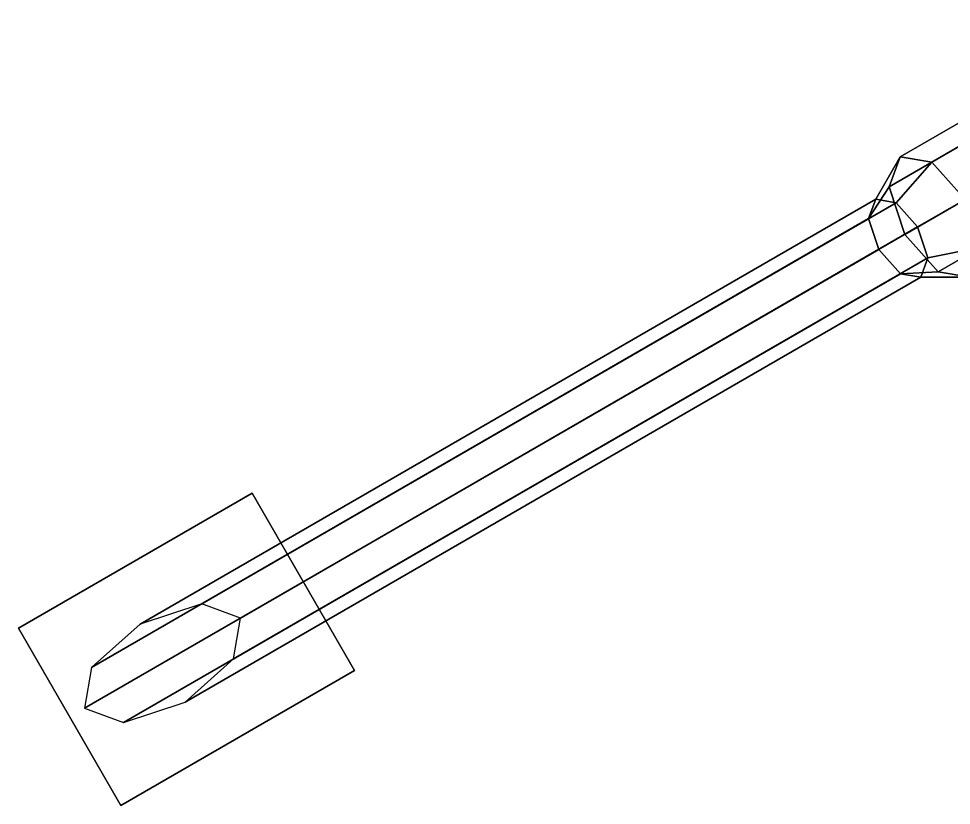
# Model space of a CAD drawing. Header units: millimetres. Extents: x -3 to 3, y -68 to 53.
# Drawn here: x -3.234 to -0.952, y -5.212 to -3.288 of the extents above; entities that cross this region are included whole.
import ezdxf

# ---------------------------------------------------------------- set-up
doc = ezdxf.new("R2010")
doc.units = ezdxf.units.MM
doc.layers.add('stand', color=3, linetype='Continuous')

msp = doc.modelspace()

# ---------------------------------------------------------------- linework, layer by layer
at = {"layer": 'stand'}
for points in [[(-1.077, -3.6255, 46.67), (-1.1042, -3.6987, 46.7741), (-0.5192, -3.3609, 47.1641), (-0.492, -3.2878, 47.06)], [(-1.0001, -3.6386, 46.5659), (-1.077, -3.6255, 46.67), (-0.492, -3.2878, 47.06), (-0.4151, -3.3008, 46.9559)], [(-0.9184, -3.7302, 46.5228), (-1.0001, -3.6386, 46.5659), (-0.4151, -3.3008, 46.9559), (-0.3334, -3.3925, 46.9128)], [(-1.1042, -3.6987, 46.7741), (-1.0656, -3.8152, 46.8172), (-0.4806, -3.4775, 47.2072), (-0.5192, -3.3609, 47.1641)], [(-1.0656, -3.8152, 46.8172), (-0.984, -3.9069, 46.7741), (-0.399, -3.5692, 47.1641), (-0.4806, -3.4775, 47.2072)], [(-0.984, -3.9069, 46.7741), (-0.907, -3.92, 46.67), (-0.322, -3.5822, 47.06), (-0.399, -3.5692, 47.1641)], [(-1.1042, -3.6987, 46.7741), (-1.077, -3.6255, 46.67), (-1.137, -3.7294, 46.61), (-1.1546, -3.7768, 46.6774)], [(-1.077, -3.6255, 46.67), (-1.0001, -3.6386, 46.5659), (-1.0872, -3.7379, 46.5426), (-1.137, -3.7294, 46.61)], [(-1.0001, -3.6386, 46.5659), (-0.9184, -3.7302, 46.5228), (-1.0344, -3.7972, 46.5147), (-1.0872, -3.7379, 46.5426)], [(-1.0656, -3.8152, 46.8172), (-1.1042, -3.6987, 46.7741), (-1.1546, -3.7768, 46.6774), (-1.1297, -3.8522, 46.7053)], [(-2.937, -4.7687, 45.41), (-3.0556, -4.8744, 45.41), (-1.1546, -3.7768, 46.6774), (-1.137, -3.7294, 46.61)], [(-2.7862, -4.7188, 45.41), (-2.937, -4.7687, 45.41), (-1.137, -3.7294, 46.61), (-1.0872, -3.7379, 46.5426)], [(-2.6915, -4.7539, 45.41), (-2.7862, -4.7188, 45.41), (-1.0872, -3.7379, 46.5426), (-1.0344, -3.7972, 46.5147)], [(-0.9184, -3.7302, 46.5228), (-0.8799, -3.8468, 46.5659), (-1.0095, -3.8726, 46.5426), (-1.0344, -3.7972, 46.5147)], [(-3.0556, -4.8744, 45.41), (-3.0726, -4.9739, 45.41), (-1.1297, -3.8522, 46.7053), (-1.1546, -3.7768, 46.6774)], [(-2.7084, -4.8535, 45.41), (-2.6915, -4.7539, 45.41), (-1.0344, -3.7972, 46.5147), (-1.0095, -3.8726, 46.5426)], [(-0.984, -3.9069, 46.7741), (-1.0656, -3.8152, 46.8172), (-1.1297, -3.8522, 46.7053), (-1.0768, -3.9115, 46.6774)], [(-3.0726, -4.9739, 45.41), (-2.9779, -5.0091, 45.41), (-1.0768, -3.9115, 46.6774), (-1.1297, -3.8522, 46.7053)], [(-0.8799, -3.8468, 46.5659), (-0.907, -3.92, 46.67), (-1.027, -3.92, 46.61), (-1.0095, -3.8726, 46.5426)], [(-2.827, -4.9592, 45.41), (-2.7084, -4.8535, 45.41), (-1.0095, -3.8726, 46.5426), (-1.027, -3.92, 46.61)], [(-2.9779, -5.0091, 45.41), (-2.827, -4.9592, 45.41), (-1.027, -3.92, 46.61), (-1.0768, -3.9115, 46.6774)], [(-0.907, -3.92, 46.67), (-0.984, -3.9069, 46.7741), (-1.0768, -3.9115, 46.6774), (-1.027, -3.92, 46.61)], [(-3.234, -4.7785, 45.41), (-2.6625, -4.4485, 45.41), (-2.6625, -4.4485, 45.37), (-3.234, -4.7785, 45.37)], [(-2.984, -5.2115, 45.41), (-2.4125, -4.8815, 45.41), (-2.6625, -4.4485, 45.41), (-3.234, -4.7785, 45.41)], [(-2.4125, -4.8815, 45.41), (-2.4125, -4.8815, 45.37), (-2.6625, -4.4485, 45.37), (-2.6625, -4.4485, 45.41)], [(-2.984, -5.2115, 45.37), (-2.984, -5.2115, 45.41), (-3.234, -4.7785, 45.41), (-3.234, -4.7785, 45.37)], [(-2.984, -5.2115, 45.37), (-2.4125, -4.8815, 45.37), (-2.4125, -4.8815, 45.41), (-2.984, -5.2115, 45.41)]]:
    msp.add_3dface(points, dxfattribs=at)

doc.saveas('drawing.dxf')
